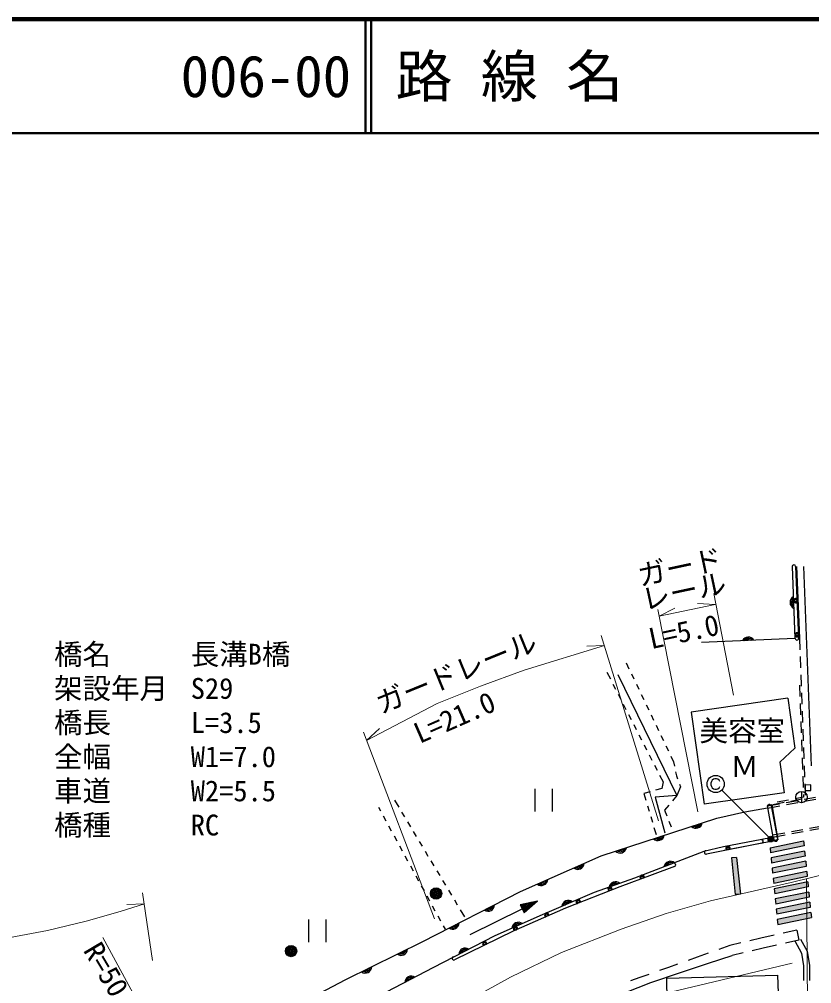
# Model space of a CAD drawing. Units: millimetres, scale not verified. Extents: x 40000 to 680000, y 20000 to 380000.
# Drawn here: x 147359 to 216910, y 295302 to 380000 of the extents above; entities that cross this region are included whole.
import ezdxf
from ezdxf.enums import TextEntityAlignment as Align

# ---------------------------------------------------------------- set-up
doc = ezdxf.new("R2010")
doc.units = ezdxf.units.MM
doc.header["$LTSCALE"] = 1000
doc.header["$PDMODE"] = 32
doc.header["$PDSIZE"] = 500
doc.linetypes.add('CHAIN', pattern=[18.5, 12, -1.5, 3.5, -1.5])
for name, color, linetype, lineweight in [('M-BGD', 7, 'Continuous', 25), ('M-BMK', 2, 'CHAIN', 13), ('M-BMK-HTXT', 7, 'Continuous', 13), ('M-STR-HTXT', 7, 'Continuous', 13), ('M-STR-STRC', 7, 'Continuous', 25), ('M-TTL', 2, 'Continuous', 140), ('M-TTL-LINE', 7, 'Continuous', 50)]:
    doc.layers.add(name, color=color, linetype=linetype, lineweight=lineweight)
doc.layers.add('M-TTL-TXT', color=7, linetype='Continuous')
doc.styles.add('ＭＳ ゴシック', font='')
doc.styles.get('ＭＳ ゴシック').set_extended_font_data('MS Gothic')

msp = doc.modelspace()

# ---------------------------------------------------------------- hatches: boundary and pattern name
at = {"layer": 'M-BMK-HTXT'}
for points in [[(213258, 307237), (213302, 306799), (216247, 307406), (216203, 307844)], [(213347, 306349), (213392, 305899), (216337, 306506), (216292, 306956)], [(210308, 306391), (209861, 306343), (210203, 303133), (210650, 303180)], [(213437, 305449), (213483, 304999), (216428, 305605), (216382, 306056)], [(213528, 304549), (213573, 304098), (216518, 304705), (216473, 305155)], [(213618, 303648), (213664, 303198), (216608, 303805), (216563, 304255)], [(213709, 302748), (213754, 302298), (216699, 302905), (216654, 303355)], [(213799, 301848), (213844, 301398), (216789, 302004), (216744, 302454)], [(213890, 300948), (213935, 300497), (216880, 301104), (216834, 301554)]]:
    msp.add_hatch(color=256, dxfattribs=at).paths.add_polyline_path(points)

# ---------------------------------------------------------------- linework, layer by layer
at = {"layer": 'M-BGD'}
for p, q in [((215187, 331942), (215429, 325622)), ((215587, 331942), (215828, 325637)), ((215429, 325622), (207228, 325259)), ((215828, 325637), (215865, 324638)), ((215888, 324038), (215925, 323039)), ((200625, 323486), (200874, 322965)), ((198937, 322652), (199236, 322068)), ((201090, 322514), (201306, 322063)), ((215947, 322439), (215981, 321526)), ((199464, 321623), (199691, 321178)), ((201522, 321612), (201737, 321161)), ((215831, 321520), (215869, 320521)), ((215981, 321526), (215984, 321440)), ((199919, 320733), (200147, 320287)), ((201953, 320710), (202169, 320259)), ((214819, 320367), (206328, 319162)), ((216007, 320841), (216044, 319841)), ((200374, 319842), (200602, 319397)), ((202385, 319808), (202601, 319357)), ((215891, 319922), (215929, 318922)), ((200830, 318952), (201057, 318507)), ((202817, 318906), (203032, 318455)), ((206328, 319162), (207476, 311073)), ((216067, 319242), (216104, 318242)), ((201285, 318062), (201513, 317617)), ((203248, 318004), (203464, 317553)), ((215951, 318323), (215989, 317323)), ((216127, 317643), (216165, 316644)), ((201740, 317171), (201968, 316726)), ((203680, 317102), (203896, 316651)), ((202196, 316281), (202423, 315836)), ((204112, 316200), (204327, 315749)), ((216011, 316724), (216049, 315725)), ((216187, 316044), (216225, 315045)), ((202651, 315391), (202879, 314946)), ((204543, 315298), (204792, 314777)), ((216072, 315125), (216109, 314126)), ((203107, 314500), (203334, 314055)), ((204792, 314777), (204868, 314409)), ((216247, 314445), (216285, 313446)), ((203562, 313610), (203860, 313026)), ((204969, 313920), (205045, 313551)), ((205045, 313551), (205134, 313308)), ((216132, 313526), (216169, 312527)), ((203860, 313026), (203761, 312439)), ((205393, 312596), (205064, 311831)), ((205305, 312839), (205393, 312596)), ((216307, 312846), (216345, 311847)), ((192623, 312416), (192623, 310416)), ((194123, 312416), (194123, 310416)), ((202724, 312160), (202170, 312011)), ((202170, 312011), (202350, 311412)), ((203761, 312439), (203207, 312290)), ((205064, 311831), (204692, 311376)), ((216014, 312192), (216014, 311192)), ((216192, 311927), (216201, 311676)), ((216251, 311514), (217234, 311696)), ((180290, 311417), (180658, 310804)), ((202493, 310933), (202637, 310454)), ((204376, 310989), (204004, 310535)), ((213398, 311000), (213004, 310928)), ((213004, 310928), (213558, 307869)), ((213007, 310912), (214088, 311112)), ((213041, 310725), (214122, 310925)), ((213398, 311000), (213951, 307940)), ((214483, 311203), (213500, 311019)), ((214875, 311428), (213892, 311245)), ((214677, 311222), (215661, 311404)), ((214712, 311035), (215695, 311217)), ((216056, 311497), (215073, 311313)), ((216201, 311676), (215465, 311539)), ((216285, 311327), (217268, 311509)), ((178878, 310805), (179050, 310489)), ((179290, 310050), (179530, 309611)), ((180915, 310375), (181172, 309946)), ((204004, 310535), (204196, 310039)), ((179769, 309172), (180009, 308733)), ((181429, 309517), (181687, 309088)), ((202780, 309975), (202924, 309496)), ((204377, 309573), (204570, 309078)), ((216718, 308966), (217701, 309149)), ((181944, 308660), (182201, 308231)), ((203068, 309017), (203247, 308419)), ((213468, 308363), (214555, 308565)), ((213502, 308176), (214589, 308378)), ((215145, 308674), (216128, 308857)), ((215179, 308487), (216162, 308670)), ((216752, 308779), (217735, 308962)), ((180248, 308295), (180488, 307856)), ((182458, 307802), (182715, 307373)), ((213895, 308234), (209159, 307325)), ((209215, 307030), (213951, 307940)), ((213951, 307940), (213558, 307869)), ((180728, 307417), (180967, 306978)), ((182972, 306944), (183229, 306516)), ((216247, 307406), (213302, 306799)), ((216292, 306956), (213347, 306349)), ((181207, 306539), (181446, 306100)), ((183487, 306087), (183744, 305658)), ((216337, 306506), (213392, 305899)), ((216382, 306056), (213437, 305449)), ((181686, 305662), (181926, 305223)), ((184001, 305229), (184258, 304800)), ((216428, 305605), (213483, 304999)), ((216473, 305155), (213528, 304549)), ((182165, 304784), (182405, 304345)), ((184515, 304371), (184772, 303943)), ((216518, 304705), (213573, 304098)), ((216563, 304255), (213618, 303648)), ((182645, 303906), (182884, 303467)), ((185029, 303514), (185287, 303085)), ((216608, 303805), (213664, 303198)), ((216654, 303355), (213709, 302748)), ((183124, 303028), (183363, 302590)), ((185544, 302656), (185801, 302227)), ((192841, 302542), (191319, 302238)), ((192232, 302420), (191425, 302022)), ((191461, 301951), (192537, 302481)), ((192841, 302542), (191496, 301879)), ((192841, 302542), (191673, 301520)), ((216699, 302905), (213754, 302298)), ((216744, 302454), (213799, 301848)), ((183603, 302151), (183843, 301712)), ((186058, 301799), (186426, 301185)), ((186926, 299627), (191496, 301879)), ((191319, 302238), (191673, 301520)), ((191624, 302299), (191354, 302166)), ((191390, 302094), (191928, 302359)), ((191531, 301807), (192608, 302338)), ((192374, 302133), (191567, 301735)), ((191602, 301664), (192140, 301929)), ((191906, 301725), (191637, 301592)), ((216789, 302004), (213844, 301398)), ((216834, 301554), (213890, 300948)), ((172757, 300939), (172757, 298939)), ((174257, 300939), (174257, 298939)), ((184082, 301273), (184322, 300834)), ((184562, 300395), (184734, 300079)), ((215591, 300018), (214410, 299746)), ((215591, 300018), (215793, 299141)), ((212449, 299293), (211476, 299066)), ((213630, 299566), (212449, 299293)), ((215793, 299141), (214613, 298869)), ((215416, 299054), (216023, 297989)), ((215928, 299207), (216523, 298162)), ((209723, 298657), (208761, 298318)), ((210697, 298885), (209723, 298657)), ((212653, 298417), (211680, 298190)), ((213833, 298689), (212653, 298417)), ((216523, 298162), (216712, 296915)), ((206857, 297645), (206068, 297355)), ((207818, 297984), (206857, 297645)), ((210900, 298008), (209927, 297781)), ((216023, 297989), (216192, 296876)), ((204341, 296722), (203556, 296450)), ((205130, 297011), (204341, 296722)), ((216192, 296876), (216195, 295578)), ((216712, 296915), (216715, 295598)), ((201825, 295852), (201008, 295542)), ((202611, 296124), (201825, 295852))]:
    msp.add_line(p, q, dxfattribs=at)
for points in [[(199881, 322466), (205064, 311831), (203180, 311688), (204015, 308552)], [(214819, 320367), (215442, 315978), (214104, 314752), (214479, 312057), (207476, 311073)], [(161691, 286072), (161654, 288275), (168682, 291812), (176029, 295660), (182784, 299022), (191355, 303390), (198421, 306522), (208574, 309840), (211049, 310383), (213031, 310744)], [(209159, 307325), (207455, 306906), (201366, 304567), (197831, 303318), (193045, 301277), (189044, 299471), (183705, 296722), (173378, 291341), (164482, 286978)], [(179658, 268880), (177488, 282930), (190693, 290092), (196288, 292888), (199612, 294150), (202799, 295415), (205393, 296280), (207857, 297111), (209927, 297781)], [(204204, 295795), (213909, 296054), (214310, 284985)], [(213568, 281644), (205646, 281816), (205735, 289661), (204288, 289743), (204204, 295795)]]:
    msp.add_lwpolyline(points, dxfattribs=at)
msp.add_lwpolyline([(216822, 312773), (216328, 312753), (216348, 312259), (216842, 312279)], close=True, dxfattribs=at)
for centre, radius in [((216014, 311692), 500), ((183940, 303221), 500), ((183940, 303221), 409), ((183940, 303221), 318), ((183940, 303221), 227), ((183940, 303221), 136), ((183940, 303221), 45.5), ((171214, 298169), 500), ((171214, 298169), 409), ((171214, 298169), 318), ((171214, 298169), 227), ((171214, 298169), 136), ((171214, 298169), 45.5)]:
    msp.add_circle(centre, radius, dxfattribs=at)
for centre, radius, start, end in [((215574, 328792), 567, 120.26354, 244.11856), ((215574, 328792), 453, 128.22293, 236.15917), ((215574, 328792), 340, 143.8483, 220.5338), ((211340, 325174), 567, 30.60856, 154.46359), ((211340, 325174), 453, 38.56796, 146.5042), ((211340, 325174), 340, 54.19333, 130.87883), ((206742, 309522), 567, 226.16784, 350.02286), ((206742, 309522), 453, 234.12723, 342.06347), ((206742, 309522), 340, 249.7526, 326.4381), ((203415, 308435), 567, 226.16784, 350.02286), ((203415, 308435), 453, 234.12723, 342.06347), ((203415, 308435), 340, 249.7526, 326.4381), ((200088, 307348), 567, 226.16784, 350.02286), ((200088, 307348), 453, 234.12723, 342.06347), ((200088, 307348), 340, 249.7526, 326.4381), ((196380, 305909), 567, 231.97561, 355.83063), ((196380, 305909), 453, 239.935, 347.87124), ((204506, 305488), 567, 49.09266, 172.94769), ((204506, 305488), 453, 57.05205, 164.9883), ((204506, 305488), 340, 72.67742, 149.36292), ((196380, 305909), 340, 255.56037, 332.24587), ((193180, 304491), 567, 231.97561, 355.83063), ((193180, 304491), 453, 239.935, 347.87124), ((193180, 304491), 340, 255.56037, 332.24587), ((199687, 303691), 567, 47.52892, 171.38395), ((199687, 303691), 453, 55.48832, 163.42456), ((199687, 303691), 340, 71.11369, 147.79919), ((195543, 302052), 567, 51.16181, 175.01683), ((195543, 302052), 453, 59.1212, 167.05744), ((195543, 302052), 340, 74.74657, 151.43207), ((188508, 302238), 567, 235.08381, 358.93883), ((188508, 302238), 453, 243.0432, 350.97944), ((188508, 302238), 340, 258.66857, 335.35407), ((191154, 300131), 567, 52.37302, 176.22805), ((185389, 300649), 567, 235.08381, 358.93883), ((185389, 300649), 453, 243.0432, 350.97944), ((185389, 300649), 340, 258.66857, 335.35407), ((191154, 300131), 453, 60.33241, 168.26865), ((191154, 300131), 340, 75.95778, 152.64328), ((180855, 298359), 567, 234.52942, 358.38444), ((180855, 298359), 453, 242.48881, 350.42505), ((180855, 298359), 340, 258.11418, 334.79968), ((186497, 297860), 567, 55.31061, 179.16563), ((186497, 297860), 453, 63.27, 171.20624), ((186497, 297860), 340, 78.89537, 155.58087), ((177721, 296800), 567, 234.52942, 358.38444), ((177721, 296800), 453, 242.48881, 350.42505), ((177721, 296800), 340, 258.11418, 334.79968), ((181768, 295413), 567, 55.59836, 179.45338), ((181768, 295413), 453, 63.55775, 171.49399), ((181768, 295413), 340, 79.18312, 155.86862)]:
    msp.add_arc(centre, radius, start, end, dxfattribs=at)
at = {"layer": 'M-BMK'}
msp.add_lwpolyline([(167658, 283384), (170118, 284646), (173034, 286294), (181764, 291101), (190485, 295884), (194952, 298033), (200176, 300097), (204133, 301478), (208031, 302583), (215096, 304194), (220472, 305510)], dxfattribs=at)
at = {"layer": 'M-STR-HTXT'}
for p, q in [((208326, 329566), (210041, 320634)), ((208447, 328620), (206896, 328698)), ((203400, 328156), (206930, 310403)), ((203527, 327570), (208447, 328620)), ((203527, 327570), (204910, 328274)), ((198443, 325889), (203460, 309614)), ((198733, 324996), (197182, 324942)), ((177820, 316675), (178966, 317723)), ((177561, 317399), (183790, 301005)), ((209013, 312309), (213326, 308000)), ((216666, 279527), (216453, 304526)), ((158187, 303287), (159041, 297335)), ((158342, 302308), (156791, 302247)), ((154699, 299368), (164199, 281768)), ((202793, 294161), (215194, 297095))]:
    msp.add_line(p, q, dxfattribs=at)
for points in [[(177820, 316675), (184033, 319910), (187836, 321427), (191682, 322853), (198733, 324996)], [(68830, 308239), (71715, 308555), (75634, 308901), (79322, 308800), (84046, 308728), (88988, 308248), (93792, 307590), (99400, 306514), (102583, 305791), (112671, 303433), (119665, 301796), (126839, 300157), (129932, 299391), (133073, 298803), (136352, 298483), (140134, 298605), (143871, 298818), (147030, 299445), (149828, 299988), (153215, 300791), (156198, 301645), (158342, 302308)]]:
    msp.add_lwpolyline(points, dxfattribs=at)
at = {"layer": 'M-STR-STRC'}
for p, q in [((215498, 331942), (215757, 325633)), ((216200, 331942), (216852, 314428)), ((208107, 313064), (208070, 312914)), ((208070, 312914), (208070, 312764)), ((208070, 312764), (208107, 312614)), ((208182, 313177), (208107, 313064)), ((208107, 312614), (208182, 312502)), ((208295, 313252), (208182, 313177)), ((208407, 313289), (208295, 313252)), ((208557, 313289), (208407, 313289)), ((208670, 313252), (208557, 313289)), ((208782, 313177), (208670, 313252)), ((208857, 313064), (208782, 313177)), ((208782, 312502), (208857, 312614)), ((208182, 312502), (208295, 312427)), ((208295, 312427), (208407, 312389)), ((208407, 312389), (208557, 312389)), ((208557, 312389), (208670, 312427)), ((208670, 312427), (208782, 312502)), ((213338, 310917), (213901, 307983)), ((212533, 307654), (207669, 306687)), ((213258, 307237), (216203, 307844)), ((216203, 307844), (216247, 307406)), ((213258, 307237), (213302, 306799)), ((216292, 306956), (216337, 306506)), ((210308, 306391), (209861, 306343)), ((209861, 306343), (210203, 303133)), ((210308, 306391), (210650, 303180)), ((213347, 306349), (213392, 305899)), ((216382, 306056), (216428, 305605)), ((213437, 305449), (213483, 304999)), ((216473, 305155), (216518, 304705)), ((213528, 304549), (213573, 304098)), ((216563, 304255), (216608, 303805)), ((213618, 303648), (213664, 303198)), ((216654, 303355), (216699, 302905)), ((210650, 303180), (210203, 303133)), ((213709, 302748), (213754, 302298)), ((216744, 302454), (216789, 302004)), ((213799, 301848), (213844, 301398)), ((216834, 301554), (216880, 301104))]:
    msp.add_line(p, q, dxfattribs=at)
for points in [[(204876, 305593), (202894, 304855), (200058, 303812), (195287, 301931), (190720, 299906), (185561, 297392)], [(213890, 300948), (213935, 300497), (216880, 301104)]]:
    msp.add_lwpolyline(points, dxfattribs=at)
for centre, radius in [((215509, 328940), 112), ((215509, 328940), 100), ((215509, 328940), 100), ((215509, 328940), 100), ((215631, 325943), 112), ((215631, 325943), 100), ((215631, 325943), 100), ((215631, 325943), 100), ((208482, 312839), 750), ((213326, 308000), 150), ((213326, 308000), 120), ((213326, 308000), 90), ((213326, 308000), 60), ((213326, 308000), 30), ((213326, 308000), 20), ((209568, 307179), 100), ((209568, 307179), 100), ((209568, 307179), 100), ((202025, 304655), 112), ((202025, 304655), 100), ((202025, 304655), 100), ((202025, 304655), 100), ((199214, 303600), 100), ((199214, 303600), 100), ((199214, 303600), 100), ((196423, 302500), 100), ((196423, 302500), 100), ((196423, 302500), 100), ((193656, 301331), 100), ((193656, 301331), 100), ((193656, 301331), 100), ((190913, 300115), 100), ((190913, 300115), 100), ((190913, 300115), 100), ((188209, 298807), 100), ((188209, 298807), 100), ((188209, 298807), 100)]:
    msp.add_circle(centre, radius, dxfattribs=at)
for centre, radius, start, end in [((215348, 331936), 150, 2.34452, 182.34452), ((215509, 328940), 188, 55.47462, 309.21442), ((215509, 328940), 150, 43.75414, 320.9349), ((215631, 325943), 188, 55.47462, 309.21442), ((215631, 325943), 150, 43.75414, 320.9349), ((215607, 325627), 150, 182.34452, 2.34452), ((213190, 310889), 150, 10.8655, 190.8655), ((212503, 307801), 150, 281.23809, 101.23809), ((213753, 307955), 150, 190.8655, 10.8655), ((207639, 306834), 150, 101.23809, 281.23809), ((209568, 307179), 188, 334.36819, 228.10799), ((209568, 307179), 150, 322.64771, 239.82847), ((209568, 307179), 112, 281.23811, 281.23807), ((204824, 305734), 150, 290.43802, 110.43802), ((202025, 304655), 188, 343.31935, 237.05915), ((202025, 304655), 150, 331.59887, 248.77963), ((199214, 303600), 188, 344.64754, 238.38733), ((199214, 303600), 150, 332.92706, 250.10781), ((199214, 303600), 112, 291.51745, 291.51742), ((196423, 302500), 188, 344.64754, 238.38733), ((196423, 302500), 150, 332.92706, 250.10781), ((196423, 302500), 112, 291.51745, 291.51742), ((193656, 301331), 188, 347.04165, 240.78145), ((193656, 301331), 150, 335.32117, 252.50193), ((193656, 301331), 112, 293.91159, 293.91151), ((190913, 300115), 188, 347.04165, 240.78145), ((190913, 300115), 150, 335.32117, 252.50193), ((190913, 300115), 112, 293.91159, 293.91151), ((188209, 298807), 188, 349.10938, 242.84918), ((188209, 298807), 150, 337.3889, 254.56966), ((188209, 298807), 112, 295.97931, 295.97924), ((185496, 297527), 150, 115.97928, 295.97928)]:
    msp.add_arc(centre, radius, start, end, dxfattribs=at)
msp.add_point((213326, 308000), dxfattribs=at)
at = {"layer": 'M-TTL'}
msp.add_line((680000, 380000), (40000, 380000), dxfattribs=at)
at = {"layer": 'M-TTL-LINE'}
for p, q in [((177750, 380000), (177750, 370000)), ((178250, 380000), (178250, 370000)), ((40000, 370000), (680000, 370000))]:
    msp.add_line(p, q, dxfattribs=at)

# ---------------------------------------------------------------- texts
at = {"layer": 'M-STR-HTXT', "style": 'ＭＳ ゴシック'}
for s, rotation, p in [('ガード', 12.046, (201971, 329686)), ('レール', 12.046, (202314, 327571)), ('L=5.0', 12.046, (202943, 324142)), ('ガードレール', 22.185, (179310, 318468)), ('L=21.0', 23.572, (182712, 315852)), ('R=50', 300.735, (152454, 297950))]:
    msp.add_text(s, height=1833, rotation=rotation, dxfattribs=at).set_placement(p, align=Align.BOTTOM_LEFT)
for s, p in [('橋名', (150407, 322770)), ('長溝B橋', (162407, 322770)), ('架設年月', (150407, 319770)), ('S29', (162407, 319770)), ('橋長', (150407, 316770)), ('L=3.5', (162407, 316770)), ('全幅', (150407, 313770)), ('W1=7.0', (162407, 313770)), ('車道', (150407, 310770)), ('W2=5.5', (162407, 310770)), ('橋種', (150407, 307770)), ('RC', (162407, 307770))]:
    msp.add_text(s, height=1833, dxfattribs=at).set_placement(p, align=Align.BOTTOM_LEFT)
at = {"layer": 'M-STR-STRC', "style": 'ＭＳ ゴシック'}
for s, p in [('美容室', (210819, 318438)), ('Ｍ', (211019, 315295))]:
    msp.add_text(s, height=1833, dxfattribs=at).set_placement(p, align=Align.TOP_CENTER)
at = {"layer": 'M-TTL-TXT', "style": 'ＭＳ ゴシック'}
for s, p in [('路 線 名', (180380, 375000)), ('006-00', (161521, 375000))]:
    msp.add_text(s, height=3666, dxfattribs=at).set_placement(p, align=Align.MIDDLE_LEFT)

doc.saveas('drawing.dxf')
